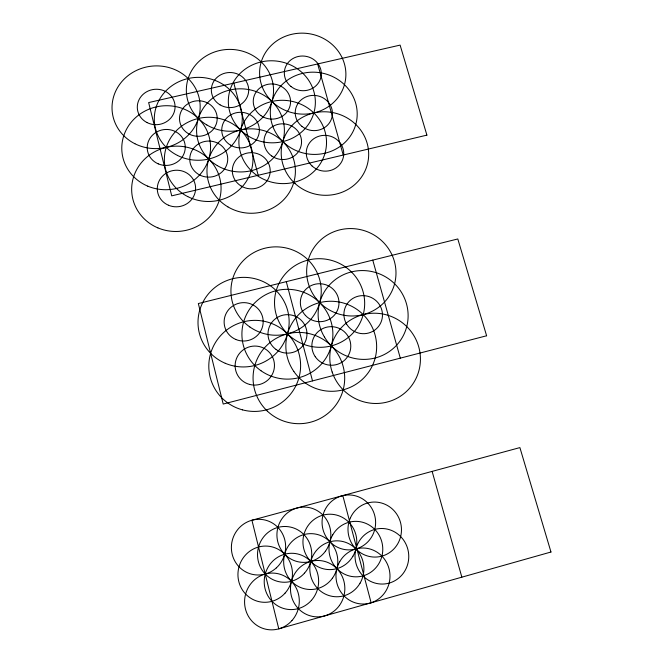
<?xml version="1.0" encoding="UTF-8"?>
<svg xmlns="http://www.w3.org/2000/svg" width="663" height="663" viewBox="0 0 663 663"><rect width="100%" height="100%" fill="white"/><g stroke="black" fill="none" stroke-linecap="round" stroke-linejoin="round"><path stroke-width="0.99" d="M317.643 63.955L343.235 155.043M372.763 260.128L400.303 358.144M432.127 471.393L461.846 577.175M233.832 83.107L258.18 175.281M286.292 281.651L312.513 380.902M342.812 495.601L371.131 602.783M550.978 552.014L278.783 628.847L251.923 520.24L519.9 447.6L550.978 552.014M486.617 335.776L223.199 404.049L198.345 303.538L457.801 238.962L486.617 335.776M426.906 135.128L171.717 195.858L148.645 102.574L400.112 45.109L426.906 135.128M294.969 183.46A43.816 41.703 10.4 0 0 367.517 163.819A43.816 41.703 10.4 0 0 312.314 113.34A43.816 41.703 10.4 0 0 294.969 183.46M275.369 104.481A43.194 40.443 7.8 0 0 345.315 80.952A43.194 40.443 7.8 0 0 287.56 35.487A43.194 40.443 7.8 0 0 275.369 104.481M286.259 144.667A43.501 41.065 8.9 0 0 356.636 120.625A43.501 41.065 8.9 0 0 298.375 74.579A43.501 41.065 8.9 0 0 286.259 144.667M257.236 175.62A43.849 41.645 5.7 0 0 326.32 146.39A43.849 41.645 5.7 0 0 264.537 103.867A43.849 41.645 5.7 0 0 257.236 175.62M246.487 134.896A43.543 41.007 4.9 0 0 315.157 106.254A43.543 41.007 4.9 0 0 253.888 64.261A43.543 41.007 4.9 0 0 246.487 134.896M227.898 206.881A44.222 42.217 1.7 0 0 295.375 172.471A44.222 42.217 1.7 0 0 230.268 133.802A44.222 42.217 1.7 0 0 227.898 206.881M206.831 124.959A43.601 40.915 1.3 0 0 273.521 91.875A43.601 40.915 1.3 0 0 209.475 54.134A43.601 40.915 1.3 0 0 206.831 124.959M217.29 165.609A43.907 41.562 1.5 0 0 284.369 131.871A43.907 41.562 1.5 0 0 219.793 93.665A43.907 41.562 1.5 0 0 217.29 165.609M187.762 196.604A44.305 42.1 -2.6 0 0 252.934 157.827A44.305 42.1 -2.6 0 0 185.284 123.716A44.305 42.1 -2.6 0 0 187.762 196.604M177.452 155.415A43.998 41.454 -2.2 0 0 242.252 117.368A43.998 41.454 -2.2 0 0 175.14 83.654A43.998 41.454 -2.2 0 0 177.452 155.415M157.885 227.881A44.736 42.631 -7.4 0 0 220.854 184.14A44.736 42.631 -7.4 0 0 150.352 154.421A44.736 42.631 -7.4 0 0 157.885 227.881M134.921 143.747A44.098 41.33 -5.2 0 0 200.168 105.831A44.098 41.33 -5.2 0 0 133.213 72.159A44.098 41.33 -5.2 0 0 134.921 143.747M147.733 186.137A44.413 41.976 -6.1 0 0 210.345 143.208A44.413 41.976 -6.1 0 0 140.399 113.812A44.413 41.976 -6.1 0 0 147.733 186.137M332.163 372.042A45.623 44.835 38.2 0 0 409.129 388.742A45.623 44.835 38.2 0 0 384.034 314.254A45.623 44.835 38.2 0 0 332.163 372.042M316.541 299.146A44.794 43.584 18.7 0 0 392.985 288.703A44.794 43.584 18.7 0 0 344.42 228.984A44.794 43.584 18.7 0 0 316.541 299.146M324.48 337.086A45.175 44.23 26.2 0 0 402.408 337.285A45.175 44.23 26.2 0 0 362.479 270.562A45.175 44.23 26.2 0 0 324.48 337.086M293.858 371.487A45.498 44.935 23.8 0 0 372.25 365.984A45.498 44.935 23.8 0 0 327.621 301.367A45.498 44.935 23.8 0 0 293.858 371.487M286.433 332.718A45.125 44.255 13.9 0 0 362.62 316.616A45.125 44.255 13.9 0 0 309.737 259.689A45.125 44.255 13.9 0 0 286.433 332.718M267.346 411.126A45.83 45.639 10.7 0 0 343.434 388.775A45.83 45.639 10.7 0 0 285.861 334.276A45.83 45.639 10.7 0 0 267.346 411.126M249.827 326.958A45.159 44.189 1.9 0 0 321.041 295.4A45.159 44.189 1.9 0 0 257.418 250.788A45.159 44.189 1.9 0 0 249.827 326.958M261.015 370.766A45.49 44.91 3.2 0 0 332.677 338.536A45.49 44.91 3.2 0 0 268.498 293.336A45.49 44.91 3.2 0 0 261.015 370.766M242.517 409.867A45.954 45.482 -18.6 0 0 299.129 354.141A45.954 45.482 -18.6 0 0 222.47 333.68A45.954 45.482 -18.6 0 0 242.517 409.867M225.271 363.291A45.598 44.769 -10 0 0 288.869 316.939A45.598 44.769 -10 0 0 216.577 286.234A45.598 44.769 -10 0 0 225.271 363.291M249.479 384.391A19.691 19.492 -18.5 0 0 273.852 360.622A19.691 19.492 -18.5 0 0 241.042 351.705A19.691 19.492 -18.5 0 0 249.479 384.391M235.73 339.431A19.542 19.186 -10 0 0 263.078 319.699A19.542 19.186 -10 0 0 232.158 306.389A19.542 19.186 -10 0 0 235.73 339.431M276.098 349.5A19.492 19.244 3.2 0 0 306.878 335.851A19.492 19.244 3.2 0 0 279.471 316.342A19.492 19.244 3.2 0 0 276.098 349.5M315.248 356.686A19.5 19.252 23.7 0 0 348.854 354.49A19.5 19.252 23.7 0 0 329.867 326.71A19.5 19.252 23.7 0 0 315.248 356.686M305.394 315.364A19.343 18.962 13.9 0 0 338.08 308.626A19.343 18.962 13.9 0 0 315.547 284.12A19.343 18.962 13.9 0 0 305.394 315.364M346.583 324.058A19.36 18.954 26.1 0 0 379.982 324.306A19.36 18.954 26.1 0 0 363.009 295.632A19.36 18.954 26.1 0 0 346.583 324.058M168.452 205.232A19.169 18.274 -7.4 0 0 195.527 186.601A19.169 18.274 -7.4 0 0 165.369 173.731A19.169 18.274 -7.4 0 0 168.452 205.232M158.266 163.869A19.036 17.984 -6.1 0 0 185.184 145.587A19.036 17.984 -6.1 0 0 155.275 132.857A19.036 17.984 -6.1 0 0 158.266 163.869M147.029 122.572A18.896 17.71 -5.2 0 0 175.073 106.445A18.896 17.71 -5.2 0 0 146.448 91.892A18.896 17.71 -5.2 0 0 147.029 122.572M189.361 134.175A18.854 17.76 -2.2 0 0 217.207 117.997A18.854 17.76 -2.2 0 0 188.524 103.42A18.854 17.76 -2.2 0 0 189.361 134.175M199.704 175.007A18.987 18.042 -2.6 0 0 227.716 158.515A18.987 18.042 -2.6 0 0 198.801 143.763A18.987 18.042 -2.6 0 0 199.704 175.007M230.542 145.156A18.821 17.81 1.5 0 0 259.366 130.826A18.821 17.81 1.5 0 0 231.777 114.326A18.821 17.81 1.5 0 0 230.542 145.156M241.208 186.071A18.954 18.092 1.7 0 0 270.197 171.46A18.954 18.092 1.7 0 0 242.376 154.761A18.954 18.092 1.7 0 0 241.208 186.071M220.041 104.845A18.688 17.536 1.3 0 0 248.691 90.798A18.688 17.536 1.3 0 0 221.326 74.505A18.688 17.536 1.3 0 0 220.041 104.845M260.973 115.66A18.663 17.569 4.9 0 0 290.469 103.519A18.663 17.569 4.9 0 0 264.305 85.403A18.663 17.569 4.9 0 0 260.973 115.66M271.789 156.054A18.788 17.843 5.7 0 0 301.458 143.664A18.788 17.843 5.7 0 0 275.07 125.315A18.788 17.843 5.7 0 0 271.789 156.054M301.972 126.401A18.647 17.603 8.9 0 0 332.188 116.24A18.647 17.603 8.9 0 0 307.325 96.392A18.647 17.603 8.9 0 0 301.972 126.401M312.099 166.015A18.779 17.868 10.4 0 0 343.235 157.744A18.779 17.868 10.4 0 0 319.682 136.006A18.779 17.868 10.4 0 0 312.099 166.015M291.016 86.53A18.514 17.329 7.8 0 0 321.049 76.585A18.514 17.329 7.8 0 0 296.394 56.993A18.514 17.329 7.8 0 0 291.016 86.53M276.322 567.901A27.896 27.084 -75.9 0 0 267.33 520.695A27.896 27.084 -75.9 0 0 231.884 552.867A27.896 27.084 -75.9 0 0 276.322 567.901M291.952 620.543A28.426 27.332 -79.7 0 0 278.104 573.719A28.426 27.332 -79.7 0 0 245.766 610.134A28.426 27.332 -79.7 0 0 291.952 620.543M285.098 593.103A28.153 27.208 -78 0 0 271.366 546.71A28.153 27.208 -78 0 0 239.119 582.736A28.153 27.208 -78 0 0 285.098 593.103M357.514 544.373A27.796 26.851 82.4 0 0 384.3 583.97A27.796 26.851 82.4 0 0 403.866 540.494A27.796 26.851 82.4 0 0 357.514 544.373M350.47 517.745A27.539 26.735 81.2 0 0 377.09 556.995A27.539 26.735 81.2 0 0 396.623 513.958A27.539 26.735 81.2 0 0 350.47 517.745M339.729 561.66A28.012 27.009 86.4 0 0 362.719 604.026A28.012 27.009 86.4 0 0 386.512 562.373A28.012 27.009 86.4 0 0 339.729 561.66M324.605 510.609A27.481 26.777 85.2 0 0 351.067 549.809A27.481 26.777 85.2 0 0 370.832 506.839A27.481 26.777 85.2 0 0 324.605 510.609M332.743 534.842A27.747 26.893 85.9 0 0 355.575 576.835A27.747 26.893 85.9 0 0 379.327 535.605A27.747 26.893 85.9 0 0 332.743 534.842M360.042 583.2A27.97 27.042 -89.9 0 0 337.326 540.834A27.97 27.042 -89.9 0 0 313.209 582.363A27.97 27.042 -89.9 0 0 360.042 583.2M352.931 556.207A27.697 26.926 -89.8 0 0 330.373 514.215A27.697 26.926 -89.8 0 0 306.306 555.321A27.697 26.926 -89.8 0 0 352.931 556.207M339.431 605.468A28.202 27.183 -86.4 0 0 320.884 560.666A28.202 27.183 -86.4 0 0 292.673 599.907A28.202 27.183 -86.4 0 0 339.431 605.468M325.409 551.26A27.664 26.951 -84.7 0 0 307.135 507.261A27.664 26.951 -84.7 0 0 279.073 545.69A27.664 26.951 -84.7 0 0 325.409 551.26M332.387 578.235A27.929 27.067 -85.7 0 0 313.98 533.839A27.929 27.067 -85.7 0 0 285.836 572.675A27.929 27.067 -85.7 0 0 332.387 578.235M311.395 600.371A28.177 27.2 -82.4 0 0 297.455 553.92A28.177 27.2 -82.4 0 0 265.424 590.004A28.177 27.2 -82.4 0 0 311.395 600.371M304.483 573.155A27.904 27.084 -80.9 0 0 290.659 527.126A27.904 27.084 -80.9 0 0 258.719 562.829A27.904 27.084 -80.9 0 0 304.483 573.155"/></g></svg>
